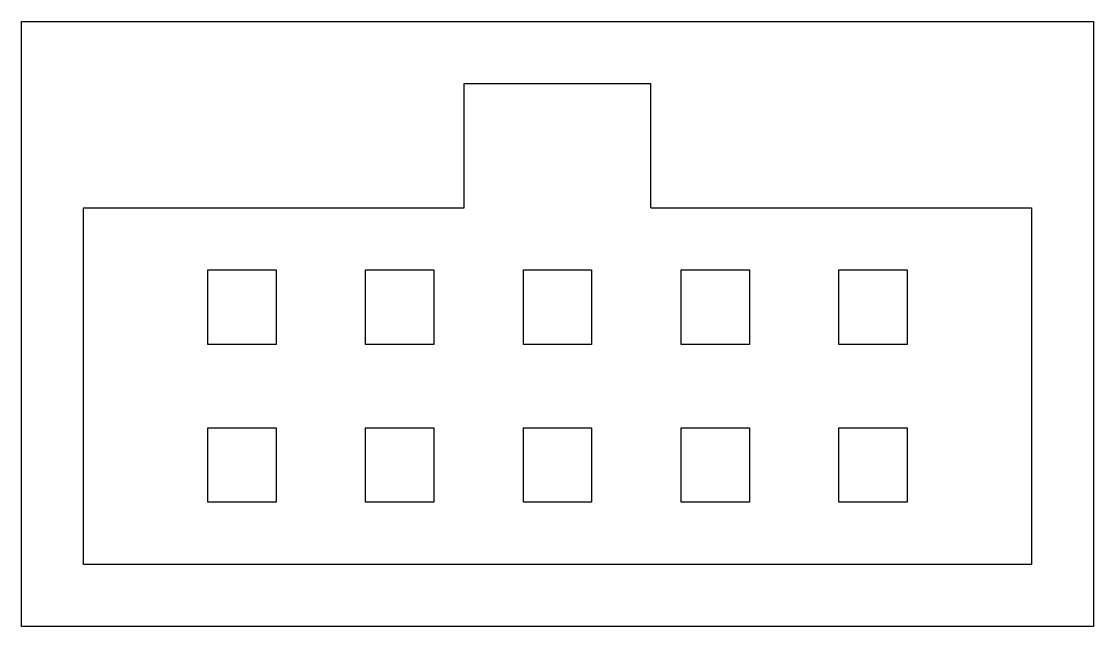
# Model space of a CAD drawing. Header units: millimetres. Extents: x 0 to 17.3, y 0 to 9.7.
import ezdxf

# ---------------------------------------------------------------- set-up
doc = ezdxf.new("R2010")
doc.units = ezdxf.units.MM
doc.layers.get('0').update_dxf_attribs({"lineweight": 25})

msp = doc.modelspace()

# ---------------------------------------------------------------- linework, layer by layer
for p, q in [((7.13, 6.74), (7.13, 8.74)), ((7.13, 8.74), (10.13, 8.74)), ((10.13, 6.74), (10.13, 8.74)), ((3, 5.74), (4.1, 5.74)), ((3, 4.54), (3, 5.74)), ((4.1, 5.74), (4.1, 4.54)), ((5.54, 5.74), (6.64, 5.74)), ((5.54, 4.54), (5.54, 5.74)), ((6.64, 5.74), (6.64, 4.54)), ((8.08, 5.74), (9.18, 5.74)), ((8.08, 4.54), (8.08, 5.74)), ((9.18, 5.74), (9.18, 4.54)), ((10.62, 5.74), (11.72, 5.74)), ((10.62, 4.54), (10.62, 5.74)), ((11.72, 5.74), (11.72, 4.54)), ((13.16, 5.74), (14.26, 5.74)), ((13.16, 4.54), (13.16, 5.74)), ((14.26, 5.74), (14.26, 4.54)), ((4.1, 4.54), (3, 4.54)), ((6.64, 4.54), (5.54, 4.54)), ((9.18, 4.54), (8.08, 4.54)), ((11.72, 4.54), (10.62, 4.54)), ((14.26, 4.54), (13.16, 4.54)), ((3, 3.2), (4.1, 3.2)), ((3, 2), (3, 3.2)), ((4.1, 3.2), (4.1, 2)), ((5.54, 3.2), (6.64, 3.2)), ((5.54, 2), (5.54, 3.2)), ((6.64, 3.2), (6.64, 2)), ((8.08, 3.2), (9.18, 3.2)), ((8.08, 2), (8.08, 3.2)), ((9.18, 3.2), (9.18, 2)), ((10.62, 3.2), (11.72, 3.2)), ((10.62, 2), (10.62, 3.2)), ((11.72, 3.2), (11.72, 2)), ((13.16, 3.2), (14.26, 3.2)), ((13.16, 2), (13.16, 3.2)), ((14.26, 3.2), (14.26, 2)), ((4.1, 2), (3, 2)), ((6.64, 2), (5.54, 2)), ((9.18, 2), (8.08, 2)), ((11.72, 2), (10.62, 2)), ((14.26, 2), (13.16, 2))]:
    msp.add_line(p, q)
at = {"flags": 128}
msp.add_lwpolyline([(0, 9.74), (17.26, 9.74), (17.26, 0), (0, 0)], close=True, dxfattribs=at)
msp.add_lwpolyline([(10.13, 6.74), (16.26, 6.74), (16.26, 1), (1, 1), (1, 6.74), (7.13, 6.74)], dxfattribs=at)

doc.saveas('drawing.dxf')
